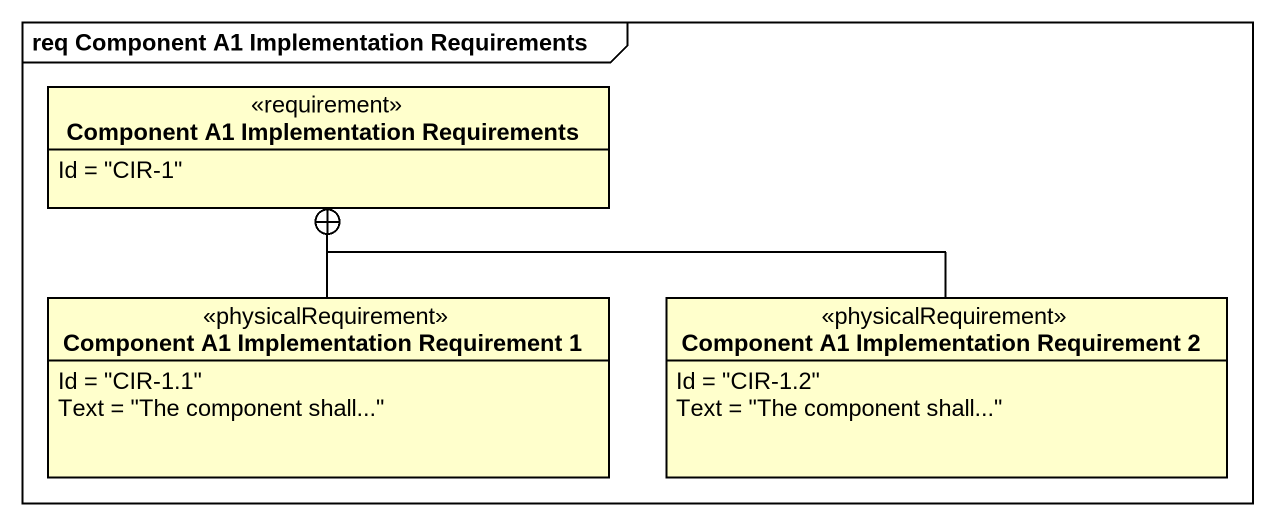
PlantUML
@startuml
mainframe req Component A1 Implementation Requirements
hide circle
hide empty members
class "Component A1 Implementation Requirements" as Component_A1_Implementation <<requirement>> {
  Id = "CIR-1"
}
class "Component A1 Implementation Requirement 1" as Component_A1_Implementation_2 <<physicalRequirement>> {
  Id = "CIR-1.1"
  Text = "The component shall..."
}
class "Component A1 Implementation Requirement 2" as Component_A1_Implementation_3 <<physicalRequirement>> {
  Id = "CIR-1.2"
  Text = "The component shall..."
}
Component_A1_Implementation_2 -up-+ Component_A1_Implementation
Component_A1_Implementation_3 -left-+ Component_A1_Implementation
@enduml
